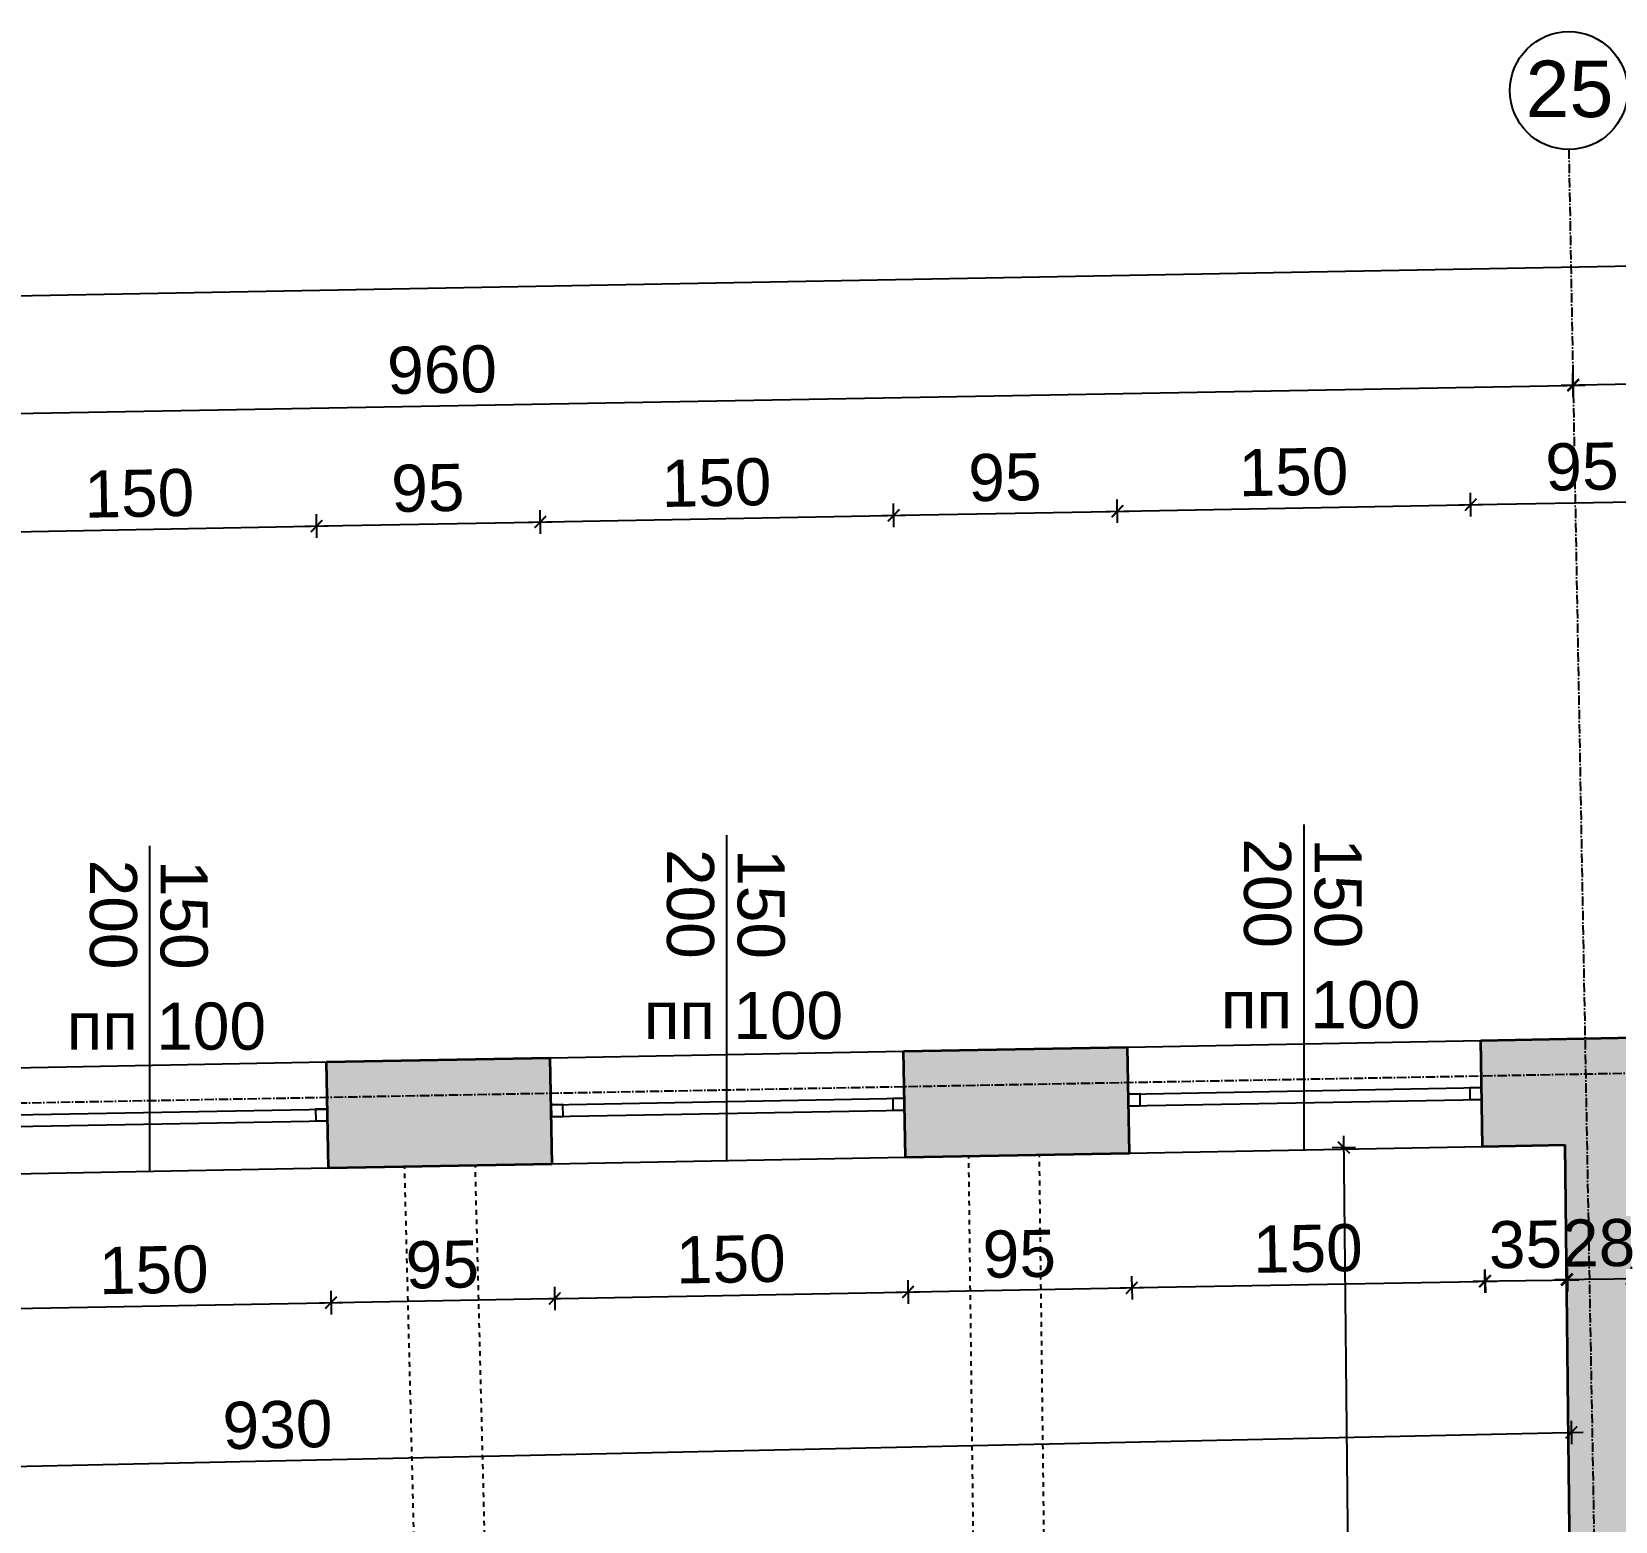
# Model space of a CAD drawing. Header units: inches. Extents: x -72385 to 39588, y -6525 to 66685.
# Drawn here: x -39406 to -38734, y 13682 to 14314 of the extents above; entities that cross this region are included whole.
import ezdxf

# ---------------------------------------------------------------- set-up
doc = ezdxf.new("R2010")
doc.units = ezdxf.units.IN
doc.header["$MEASUREMENT"] = 0
doc.linetypes.add('DashDot', pattern=[0.6, 0.4, -0.1, 0, -0.1])
doc.linetypes.add('Hidden', pattern=[0.4, 0.2, -0.2])
for name, color, linetype, lineweight in [('Изгледни линии', 253, 'Continuous', 25), ('Надписи коти външни', 252, 'Continuous', 25), ('Надписи коти вътрешни', 252, 'Continuous', 25), ('Надписи Оси', 252, 'Continuous', 25), ('Надписи прозорци', 252, 'Continuous', 25), ('Оси', 252, 'DashDot', 25), ('Прозорци', 251, 'Continuous', 25), ('Пунктир', 253, 'Hidden', 25), ('Разрезни линии', 7, 'Continuous', 35), ('Щрих стени', 254, 'Continuous', 25)]:
    doc.layers.add(name, color=color, linetype=linetype, lineweight=lineweight)
doc.styles.add('Arial Regular', font='arial.ttf')
doc.styles.get("Standard").update_dxf_attribs({"font": 'arial.ttf'})
doc.dimstyles.new('Annotative', dxfattribs={"dimscale": 0, "dimtxt": 20, "dimasz": 5, "dimexe": 5, "dimexo": 5, "dimgap": 5, "dimtad": 1, "dimdec": 0, "dimzin": 0, "dimdsep": 46, "dimtxsty": 'Standard', "dimblk": 'ARCHTICK', "dimcen": 5, "dimdle": 5, "dimadec": 0, "dimazin": 0, "dimtfac": 1, "dimtdec": 0, "dimtofl": 0, "dimtmove": 0, "dimatfit": 3, "dimldrblk": 'ARCHTICK', "dimfxl": 5, "dimfxlon": 1, "dimtolj": 1, "dimtzin": 0, "dimarcsym": 1})

# ---------------------------------------------------------------- blocks, each defined once
blk = doc.blocks.new('_ArchTick')
at = {"color": 0, "linetype": 'ByBlock', "const_width": 0.15}
blk.add_lwpolyline([(-0.5, -0.5), (0.5, 0.5)], dxfattribs=at)
blk = doc.blocks.new('*D3408')
at = {"layer": 'Defpoints', "color": 0, "ltscale": 50, "transparency": 16777216}
for p in [(-39430.05, 13844.25), (-39280.07, 13847.03), (-39278.73, 13774.84)]:
    blk.add_point(p, dxfattribs=at)
at = {"layer": 'Надписи коти вътрешни', "color": 0, "lineweight": -2, "ltscale": 50, "transparency": 16777216}
for p, q in [((-39433.71, 13771.97), (-39273.73, 13774.93)), ((-39428.8, 13777.06), (-39428.61, 13767.06)), ((-39278.83, 13779.84), (-39278.64, 13769.84))]:
    blk.add_line(p, q, dxfattribs=at)
at = {"layer": 'Надписи коти вътрешни', "color": 0, "lineweight": -2, "ltscale": 50, "transparency": 16777216, "xscale": 5, "yscale": 5, "zscale": 5}
for p, rotation in [((-39428.71, 13772.06), 181.0623153618549), ((-39278.73, 13774.84), 1.062315361854929)]:
    blk.add_blockref('_ArchTick', p, dxfattribs=dict(at, rotation=rotation))
at = {"layer": 'Надписи коти вътрешни', "color": 0, "ltscale": 50, "transparency": 16777216, "insert": (-39354, 13788.66), "char_height": 20, "attachment_point": 5, "rotation": 1.06232}
blk.add_mtext('\\A1;150', dxfattribs=at)
blk = doc.blocks.new('*D3409')
at = {"layer": 'Defpoints', "color": 0, "ltscale": 50, "transparency": 16777216}
for p in [(-39185.09, 13848.79), (-39035.11, 13851.57), (-39033.78, 13779.38)]:
    blk.add_point(p, dxfattribs=at)
at = {"layer": 'Надписи коти вътрешни', "color": 0, "lineweight": -2, "ltscale": 50, "transparency": 16777216}
for p, q in [((-39183.84, 13781.6), (-39183.66, 13771.6)), ((-39033.87, 13784.38), (-39033.68, 13774.38)), ((-39188.75, 13776.51), (-39028.78, 13779.48))]:
    blk.add_line(p, q, dxfattribs=at)
at = {"layer": 'Надписи коти вътрешни', "color": 0, "lineweight": -2, "ltscale": 50, "transparency": 16777216, "xscale": 5, "yscale": 5, "zscale": 5}
for p, rotation in [((-39033.78, 13779.38), 1.062315361854929), ((-39183.75, 13776.6), 181.0623153618549)]:
    blk.add_blockref('_ArchTick', p, dxfattribs=dict(at, rotation=rotation))
at = {"layer": 'Надписи коти вътрешни', "color": 0, "ltscale": 50, "transparency": 16777216, "insert": (-39109.04, 13793.2), "char_height": 20, "attachment_point": 5, "rotation": 1.06232}
blk.add_mtext('\\A1;150', dxfattribs=at)
blk = doc.blocks.new('*D3410')
at = {"layer": 'Defpoints', "color": 0, "ltscale": 50, "transparency": 16777216}
for p in [(-39035.11, 13851.57), (-38940.13, 13853.33), (-38938.79, 13781.15)]:
    blk.add_point(p, dxfattribs=at)
at = {"layer": 'Надписи коти вътрешни', "color": 0, "lineweight": -2, "ltscale": 50, "transparency": 16777216}
for p, q in [((-39038.77, 13779.29), (-38933.79, 13781.24)), ((-39033.87, 13784.38), (-39033.68, 13774.38)), ((-38938.88, 13786.14), (-38938.7, 13776.15))]:
    blk.add_line(p, q, dxfattribs=at)
at = {"layer": 'Надписи коти вътрешни', "color": 0, "lineweight": -2, "ltscale": 50, "transparency": 16777216, "xscale": 5, "yscale": 5, "zscale": 5}
for p, rotation in [((-39033.78, 13779.38), 181.0623153618616), ((-38938.79, 13781.15), 1.062315361861633)]:
    blk.add_blockref('_ArchTick', p, dxfattribs=dict(at, rotation=rotation))
at = {"layer": 'Надписи коти вътрешни', "color": 0, "ltscale": 50, "transparency": 16777216, "insert": (-38986.57, 13795.47), "char_height": 20, "attachment_point": 5, "rotation": 1.06232}
blk.add_mtext('\\A1;95', dxfattribs=at)
blk = doc.blocks.new('*D3411')
at = {"layer": 'Defpoints', "color": 0, "ltscale": 50, "transparency": 16777216}
for p in [(-38790.16, 13856.11), (-38940.13, 13853.33), (-38788.82, 13783.93)]:
    blk.add_point(p, dxfattribs=at)
at = {"layer": 'Надписи коти вътрешни', "color": 0, "lineweight": -2, "ltscale": 50, "transparency": 16777216}
for p, q in [((-38788.91, 13788.93), (-38788.72, 13778.93)), ((-38943.79, 13781.05), (-38783.82, 13784.02)), ((-38938.88, 13786.14), (-38938.7, 13776.15))]:
    blk.add_line(p, q, dxfattribs=at)
at = {"layer": 'Надписи коти вътрешни', "color": 0, "lineweight": -2, "ltscale": 50, "transparency": 16777216, "xscale": 5, "yscale": 5, "zscale": 5}
for p, rotation in [((-38938.79, 13781.15), 181.0623153618549), ((-38788.82, 13783.93), 1.062315361854929)]:
    blk.add_blockref('_ArchTick', p, dxfattribs=dict(at, rotation=rotation))
at = {"layer": 'Надписи коти вътрешни', "color": 0, "ltscale": 50, "transparency": 16777216, "insert": (-38864.09, 13797.74), "char_height": 20, "attachment_point": 5, "rotation": 1.06232}
blk.add_mtext('\\A1;150', dxfattribs=at)
blk = doc.blocks.new('*D3412')
at = {"layer": 'Defpoints', "color": 0, "ltscale": 50, "transparency": 16777216}
for p in [(-38754.88, 13841.66), (-38789.88, 13841.12), (-38753.99, 13784.5)]:
    blk.add_point(p, dxfattribs=at)
at = {"layer": 'Надписи коти вътрешни', "color": 0, "lineweight": -2, "ltscale": 50, "transparency": 16777216}
for p, q in [((-38789.07, 13788.95), (-38788.91, 13778.95)), ((-38754.07, 13789.5), (-38753.92, 13779.5)), ((-38793.99, 13783.88), (-38748.99, 13784.58))]:
    blk.add_line(p, q, dxfattribs=at)
at = {"layer": 'Надписи коти вътрешни', "color": 0, "lineweight": -2, "ltscale": 50, "transparency": 16777216, "xscale": 5, "yscale": 5, "zscale": 5}
for p, rotation in [((-38788.99, 13783.95), 180.8905701782784), ((-38753.99, 13784.5), 0.8905701782784459)]:
    blk.add_blockref('_ArchTick', p, dxfattribs=dict(at, rotation=rotation))
at = {"layer": 'Надписи коти вътрешни', "color": 0, "ltscale": 50, "transparency": 16777216, "insert": (-38771.73, 13799.44), "char_height": 20, "attachment_point": 5, "rotation": 0.89057}
blk.add_mtext('\\A1;35', dxfattribs=at)
blk = doc.blocks.new('*D8252')
at = {"layer": 'Defpoints', "color": 0, "ltscale": 50, "transparency": 16777216}
for p in [(-38754.88, 13841.66), (-39684.28, 13821.34), (-38752.22, 13719.73)]:
    blk.add_point(p, dxfattribs=at)
at = {"layer": 'Надписи коти вътрешни', "color": 0, "lineweight": -2, "ltscale": 50, "transparency": 16777216}
for p, q in [((-38752.33, 13724.73), (-38752.11, 13714.73)), ((-39686.62, 13699.3), (-38747.22, 13719.84)), ((-39681.73, 13704.41), (-39681.51, 13694.41))]:
    blk.add_line(p, q, dxfattribs=at)
at = {"layer": 'Надписи коти вътрешни', "color": 0, "lineweight": -2, "ltscale": 50, "transparency": 16777216, "xscale": 5, "yscale": 5, "zscale": 5}
for p, rotation in [((-38752.22, 13719.73), 1.252274034945551), ((-39681.62, 13699.41), 181.2522740349455)]:
    blk.add_blockref('_ArchTick', p, dxfattribs=dict(at, rotation=rotation))
at = {"layer": 'Надписи коти вътрешни', "color": 0, "ltscale": 50, "transparency": 16777216, "insert": (-39301.46, 13722.95), "char_height": 20, "attachment_point": 5, "rotation": 1.25227}
blk.add_mtext('\\A1;930', dxfattribs=at)
blk = doc.blocks.new('*D3487')
at = {"layer": 'Defpoints', "color": 0, "ltscale": 50, "transparency": 16777216}
for p in [(-39279.79, 13832.03), (-39184.81, 13833.79), (-39183.75, 13776.6)]:
    blk.add_point(p, dxfattribs=at)
at = {"layer": 'Надписи коти вътрешни', "color": 0, "lineweight": -2, "ltscale": 50, "transparency": 16777216}
for p, q in [((-39183.84, 13781.6), (-39183.66, 13771.6)), ((-39283.73, 13774.75), (-39178.75, 13776.7)), ((-39278.83, 13779.84), (-39278.64, 13769.84))]:
    blk.add_line(p, q, dxfattribs=at)
at = {"layer": 'Надписи коти вътрешни', "color": 0, "lineweight": -2, "ltscale": 50, "transparency": 16777216, "xscale": 5, "yscale": 5, "zscale": 5}
for p, rotation in [((-39278.73, 13774.84), 181.0623153618486), ((-39183.75, 13776.6), 1.062315361848555)]:
    blk.add_blockref('_ArchTick', p, dxfattribs=dict(at, rotation=rotation))
at = {"layer": 'Надписи коти вътрешни', "color": 0, "ltscale": 50, "transparency": 16777216, "insert": (-39231.52, 13790.93), "char_height": 20, "attachment_point": 5, "rotation": 1.06232}
blk.add_mtext('\\A1;95', dxfattribs=at)
blk = doc.blocks.new('*D3505')
at = {"layer": 'Defpoints', "color": 0, "ltscale": 50, "transparency": 16777216}
for p in [(-38769.88, 13841.49), (-38848.82, 13840.67), (-38765.61, 13426.5)]:
    blk.add_point(p, dxfattribs=at)
at = {"layer": 'Надписи коти вътрешни', "color": 0, "lineweight": -2, "ltscale": 50, "transparency": 16777216}
for p, q in [((-38844.49, 13420.68), (-38848.87, 13845.67)), ((-38843.82, 13840.73), (-38853.81, 13840.62)), ((-38839.54, 13425.73), (-38849.54, 13425.63))]:
    blk.add_line(p, q, dxfattribs=at)
at = {"layer": 'Надписи коти вътрешни', "color": 0, "lineweight": -2, "ltscale": 50, "transparency": 16777216, "xscale": 5, "yscale": 5, "zscale": 5}
for p, rotation in [((-38848.82, 13840.67), 90.58984019734002), ((-38844.54, 13425.68), 270.58984019734)]:
    blk.add_blockref('_ArchTick', p, dxfattribs=dict(at, rotation=rotation))
at = {"layer": 'Надписи коти вътрешни', "color": 0, "ltscale": 50, "transparency": 16777216, "insert": (-38831.47, 13633.34), "char_height": 20, "attachment_point": 5, "rotation": 270.58984}
blk.add_mtext('\\A1;415', dxfattribs=at)
blk = doc.blocks.new('*D6616')
at = {"layer": 'Defpoints', "color": 0, "ltscale": 10, "transparency": 16777216}
for p in [(-39284.85, 14104.49), (-39280.63, 13877.02), (-39430.6, 13874.24)]:
    blk.add_point(p, dxfattribs=at)
at = {"layer": 'Надписи коти външни', "color": 0, "lineweight": -2, "ltscale": 10, "transparency": 16777216}
for p, q in [((-39439.82, 14101.61), (-39279.85, 14104.58)), ((-39434.73, 14096.71), (-39434.91, 14106.7)), ((-39284.75, 14099.49), (-39284.94, 14109.48))]:
    blk.add_line(p, q, dxfattribs=at)
at = {"layer": 'Надписи коти външни', "color": 0, "lineweight": -2, "ltscale": 10, "transparency": 16777216, "xscale": 5, "yscale": 5, "zscale": 5}
for p, rotation in [((-39434.82, 14101.7), 181.0623153618577), ((-39284.85, 14104.49), 1.062315361857766)]:
    blk.add_blockref('_ArchTick', p, dxfattribs=dict(at, rotation=rotation))
at = {"layer": 'Надписи коти външни', "color": 0, "ltscale": 10, "transparency": 16777216, "insert": (-39360.12, 14118.3), "char_height": 20, "attachment_point": 5, "rotation": 1.06232}
blk.add_mtext('\\A1;150', dxfattribs=at)
blk = doc.blocks.new('*D6617')
at = {"layer": 'Defpoints', "color": 0, "ltscale": 10, "transparency": 16777216}
for p in [(-39189.86, 14106.25), (-39280.63, 13877.02), (-39185.64, 13878.79)]:
    blk.add_point(p, dxfattribs=at)
at = {"layer": 'Надписи коти външни', "color": 0, "lineweight": -2, "ltscale": 10, "transparency": 16777216}
for p, q in [((-39189.77, 14101.25), (-39189.95, 14111.25)), ((-39289.85, 14104.39), (-39184.86, 14106.34)), ((-39284.75, 14099.49), (-39284.94, 14109.48))]:
    blk.add_line(p, q, dxfattribs=at)
at = {"layer": 'Надписи коти външни', "color": 0, "lineweight": -2, "ltscale": 10, "transparency": 16777216, "xscale": 5, "yscale": 5, "zscale": 5}
for p, rotation in [((-39284.85, 14104.49), 181.0623153618681), ((-39189.86, 14106.25), 1.062315361868134)]:
    blk.add_blockref('_ArchTick', p, dxfattribs=dict(at, rotation=rotation))
at = {"layer": 'Надписи коти външни', "color": 0, "ltscale": 10, "transparency": 16777216, "insert": (-39237.64, 14120.57), "char_height": 20, "attachment_point": 5, "rotation": 1.06232}
blk.add_mtext('\\A1;95', dxfattribs=at)
blk = doc.blocks.new('*D6618')
at = {"layer": 'Defpoints', "color": 0, "ltscale": 10, "transparency": 16777216}
for p in [(-39039.89, 14109.03), (-39185.64, 13878.79), (-39035.67, 13881.57)]:
    blk.add_point(p, dxfattribs=at)
at = {"layer": 'Надписи коти външни', "color": 0, "lineweight": -2, "ltscale": 10, "transparency": 16777216}
for p, q in [((-39189.77, 14101.25), (-39189.95, 14111.25)), ((-39039.8, 14104.03), (-39039.98, 14114.03)), ((-39194.86, 14106.15), (-39034.89, 14109.12))]:
    blk.add_line(p, q, dxfattribs=at)
at = {"layer": 'Надписи коти външни', "color": 0, "lineweight": -2, "ltscale": 10, "transparency": 16777216, "xscale": 5, "yscale": 5, "zscale": 5}
for p, rotation in [((-39039.89, 14109.03), 1.062315361857766), ((-39189.86, 14106.25), 181.0623153618577)]:
    blk.add_blockref('_ArchTick', p, dxfattribs=dict(at, rotation=rotation))
at = {"layer": 'Надписи коти външни', "color": 0, "ltscale": 10, "transparency": 16777216, "insert": (-39115.16, 14122.85), "char_height": 20, "attachment_point": 5, "rotation": 1.06232}
blk.add_mtext('\\A1;150', dxfattribs=at)
blk = doc.blocks.new('*D6619')
at = {"layer": 'Defpoints', "color": 0, "ltscale": 10, "transparency": 16777216}
for p in [(-38944.9, 14110.79), (-38940.69, 13883.33), (-39035.67, 13881.57)]:
    blk.add_point(p, dxfattribs=at)
at = {"layer": 'Надписи коти външни', "color": 0, "lineweight": -2, "ltscale": 10, "transparency": 16777216}
for p, q in [((-39044.89, 14108.93), (-38939.91, 14110.88)), ((-39039.8, 14104.03), (-39039.98, 14114.03)), ((-38944.81, 14105.79), (-38945, 14115.79))]:
    blk.add_line(p, q, dxfattribs=at)
at = {"layer": 'Надписи коти външни', "color": 0, "lineweight": -2, "ltscale": 10, "transparency": 16777216, "xscale": 5, "yscale": 5, "zscale": 5}
for p, rotation in [((-39039.89, 14109.03), 181.0623153618681), ((-38944.9, 14110.79), 1.062315361868134)]:
    blk.add_blockref('_ArchTick', p, dxfattribs=dict(at, rotation=rotation))
at = {"layer": 'Надписи коти външни', "color": 0, "ltscale": 10, "transparency": 16777216, "insert": (-38992.68, 14125.12), "char_height": 20, "attachment_point": 5, "rotation": 1.06232}
blk.add_mtext('\\A1;95', dxfattribs=at)
blk = doc.blocks.new('*D6620')
at = {"layer": 'Defpoints', "color": 0, "ltscale": 10, "transparency": 16777216}
for p in [(-38794.93, 14113.57), (-38940.69, 13883.33), (-38790.71, 13886.11)]:
    blk.add_point(p, dxfattribs=at)
at = {"layer": 'Надписи коти външни', "color": 0, "lineweight": -2, "ltscale": 10, "transparency": 16777216}
for p, q in [((-38794.84, 14108.57), (-38795.02, 14118.57)), ((-38949.9, 14110.7), (-38789.93, 14113.66)), ((-38944.81, 14105.79), (-38945, 14115.79))]:
    blk.add_line(p, q, dxfattribs=at)
at = {"layer": 'Надписи коти външни', "color": 0, "lineweight": -2, "ltscale": 10, "transparency": 16777216, "xscale": 5, "yscale": 5, "zscale": 5}
for p, rotation in [((-38944.9, 14110.79), 181.062315361859), ((-38794.93, 14113.57), 1.062315361859102)]:
    blk.add_blockref('_ArchTick', p, dxfattribs=dict(at, rotation=rotation))
at = {"layer": 'Надписи коти външни', "color": 0, "ltscale": 10, "transparency": 16777216, "insert": (-38870.2, 14127.39), "char_height": 20, "attachment_point": 5, "rotation": 1.06232}
blk.add_mtext('\\A1;150', dxfattribs=at)
blk = doc.blocks.new('*D6621')
at = {"layer": 'Defpoints', "color": 0, "ltscale": 10, "transparency": 16777216}
for p in [(-38699.95, 14115.33), (-38790.71, 13886.11), (-38695.73, 13887.87)]:
    blk.add_point(p, dxfattribs=at)
at = {"layer": 'Надписи коти външни', "color": 0, "lineweight": -2, "ltscale": 10, "transparency": 16777216}
for p, q in [((-38794.84, 14108.57), (-38795.02, 14118.56)), ((-38699.85, 14110.33), (-38700.04, 14120.33)), ((-38799.93, 14113.47), (-38694.95, 14115.42))]:
    blk.add_line(p, q, dxfattribs=at)
at = {"layer": 'Надписи коти външни', "color": 0, "lineweight": -2, "ltscale": 10, "transparency": 16777216, "xscale": 5, "yscale": 5, "zscale": 5}
for p, rotation in [((-38699.95, 14115.33), 1.062315361863822), ((-38794.93, 14113.57), 181.0623153618638)]:
    blk.add_blockref('_ArchTick', p, dxfattribs=dict(at, rotation=rotation))
at = {"layer": 'Надписи коти външни', "color": 0, "ltscale": 10, "transparency": 16777216, "insert": (-38747.72, 14129.65), "char_height": 20, "attachment_point": 5, "rotation": 1.06232}
blk.add_mtext('\\A1;95', dxfattribs=at)
blk = doc.blocks.new('*D6642')
at = {"layer": 'Defpoints', "color": 0, "ltscale": 10, "transparency": 16777216}
for p in [(-37724.11, 14233.44), (-37718.06, 13906), (-41700.93, 13832.45)]:
    blk.add_point(p, dxfattribs=at)
at = {"layer": 'Надписи коти външни', "color": 0, "lineweight": -2, "ltscale": 10, "transparency": 16777216}
for p, q in [((-37724.02, 14228.44), (-37724.2, 14238.44)), ((-41711.98, 14159.8), (-37719.11, 14233.54)), ((-41706.89, 14154.89), (-41707.07, 14164.89))]:
    blk.add_line(p, q, dxfattribs=at)
at = {"layer": 'Надписи коти външни', "color": 0, "lineweight": -2, "ltscale": 10, "transparency": 16777216, "xscale": 5, "yscale": 5, "zscale": 5}
for p, rotation in [((-37724.11, 14233.44), 1.057992998769279), ((-41706.98, 14159.89), 181.0579929987693)]:
    blk.add_blockref('_ArchTick', p, dxfattribs=dict(at, rotation=rotation))
at = {"layer": 'Надписи коти външни', "color": 0, "ltscale": 10, "transparency": 16777216, "insert": (-39715.83, 14211.88), "char_height": 20, "attachment_point": 5, "rotation": 1.05799}
blk.add_mtext('\\A1;3980', dxfattribs=at)
blk = doc.blocks.new('*D6653')
at = {"layer": 'Defpoints', "color": 0, "ltscale": 10, "transparency": 16777216}
for p in [(-38751.41, 14164.2), (-38746.15, 13871.38), (-39706, 13854.13)]:
    blk.add_point(p, dxfattribs=at)
at = {"layer": 'Надписи коти външни', "color": 0, "lineweight": -2, "ltscale": 10, "transparency": 16777216}
for p, q in [((-39716.26, 14146.87), (-38746.41, 14164.29)), ((-38751.32, 14159.2), (-38751.5, 14169.2)), ((-39711.17, 14141.96), (-39711.35, 14151.95))]:
    blk.add_line(p, q, dxfattribs=at)
at = {"layer": 'Надписи коти външни', "color": 0, "lineweight": -2, "ltscale": 10, "transparency": 16777216, "xscale": 5, "yscale": 5, "zscale": 5}
for p, rotation in [((-38751.41, 14164.2), 1.029295597496749), ((-39711.26, 14146.96), 181.0292955974967)]:
    blk.add_blockref('_ArchTick', p, dxfattribs=dict(at, rotation=rotation))
at = {"layer": 'Надписи коти външни', "color": 0, "ltscale": 10, "transparency": 16777216, "insert": (-39231.61, 14170.79), "char_height": 20, "attachment_point": 5, "rotation": 1.0293}
blk.add_mtext('\\A1;960', dxfattribs=at)
blk = doc.blocks.new('*D6654')
at = {"layer": 'Defpoints', "color": 0, "ltscale": 10, "transparency": 16777216}
for p in [(-38181.59, 14174.84), (-38176.26, 13882.32), (-38746.16, 13871.93)]:
    blk.add_point(p, dxfattribs=at)
at = {"layer": 'Надписи коти външни', "color": 0, "lineweight": -2, "ltscale": 10, "transparency": 16777216}
for p, q in [((-38181.5, 14169.84), (-38181.68, 14179.84)), ((-38756.49, 14164.36), (-38176.59, 14174.93)), ((-38751.4, 14159.46), (-38751.58, 14169.45))]:
    blk.add_line(p, q, dxfattribs=at)
at = {"layer": 'Надписи коти външни', "color": 0, "lineweight": -2, "ltscale": 10, "transparency": 16777216, "xscale": 5, "yscale": 5, "zscale": 5}
for p, rotation in [((-38181.59, 14174.84), 1.043831995326631), ((-38751.49, 14164.45), 181.0438319953267)]:
    blk.add_blockref('_ArchTick', p, dxfattribs=dict(at, rotation=rotation))
at = {"layer": 'Надписи коти външни', "color": 0, "ltscale": 10, "transparency": 16777216, "insert": (-38466.82, 14184.86), "char_height": 20, "attachment_point": 5, "rotation": 1.04383}
blk.add_mtext('\\A1;570', dxfattribs=at)
blk = doc.blocks.new('*D7561')
at = {"layer": 'Defpoints', "color": 0, "ltscale": 10, "transparency": 16777216}
for p in [(-38754.62, 13819.34), (-38727.13, 13819.66), (-38726.73, 13785.05)]:
    blk.add_point(p, dxfattribs=at)
at = {"layer": 'Надписи коти вътрешни', "color": 0, "lineweight": -2, "ltscale": 10, "transparency": 16777216}
for p, q in [((-38754.28, 13789.73), (-38754.17, 13779.73)), ((-38726.78, 13790.04), (-38726.67, 13780.05)), ((-38759.22, 13784.67), (-38721.73, 13785.1))]:
    blk.add_line(p, q, dxfattribs=at)
at = {"layer": 'Надписи коти вътрешни', "color": 0, "lineweight": -2, "ltscale": 10, "transparency": 16777216, "xscale": 5, "yscale": 5, "zscale": 5}
for p, rotation in [((-38754.23, 13784.73), 180.6615763334485), ((-38726.73, 13785.05), 0.6615763334484824)]:
    blk.add_blockref('_ArchTick', p, dxfattribs=dict(at, rotation=rotation))
at = {"layer": 'Надписи коти вътрешни', "color": 0, "ltscale": 10, "transparency": 16777216, "insert": (-38740.65, 13800.1), "char_height": 20, "attachment_point": 5, "rotation": 0.66158}
blk.add_mtext('\\A1;28', dxfattribs=at)

msp = doc.modelspace()

# ---------------------------------------------------------------- hatches: boundary and pattern name
at = {"layer": 'Щрих стени', "ltscale": 10}
h = msp.add_hatch(color=256, dxfattribs=at)
h.dxf.hatch_style = 1
h.paths.add_polyline_path([(-40165.48, 13860.62), (-40260.46, 13858.86), (-40259.9, 13828.86), (-40164.92, 13830.62)])
h.paths.add_polyline_path([(-39920.52, 13865.16), (-40015.5, 13863.4), (-40014.95, 13833.4), (-39919.96, 13835.16)])
h.paths.add_polyline_path([(-39675.56, 13869.7), (-39770.54, 13867.94), (-39769.99, 13837.94), (-39726.95, 13838.74), (-39724.85, 13613.75), (-39682.35, 13614.15), (-39684.31, 13824.53), (-39674.73, 13824.71)])
h.paths.add_polyline_path([(-39430.6, 13874.24), (-39525.59, 13872.48), (-39524.75, 13827.49), (-39429.77, 13829.25)])
h.paths.add_polyline_path([(-39185.64, 13878.79), (-39280.63, 13877.02), (-39279.79, 13832.03), (-39184.81, 13833.79)])
h.paths.add_polyline_path([(-38940.69, 13883.33), (-39035.67, 13881.57), (-39034.84, 13836.57), (-38939.85, 13838.34)])
h.paths.add_polyline_path([(-38695.73, 13887.87), (-38790.71, 13886.11), (-38789.88, 13841.12), (-38754.88, 13841.77), (-38750.09, 13426.78), (-38765.09, 13426.5), (-38762.9, 13236.51), (-38802.89, 13235.77), (-38802.66, 13215.77), (-38860.46, 13214.7), (-38859.63, 13169.71), (-38749.65, 13171.75), (-38749.25, 13137.69), (-38719.26, 13138.04), (-38722.25, 13397.7), (-38627, 13399.68), (-38627.62, 13429.67), (-38722.6, 13427.7), (-38727.39, 13842.28), (-38694.89, 13842.88)])
h.paths.add_polyline_path([(-38450.77, 13892.41), (-38545.75, 13890.65), (-38544.92, 13845.66), (-38449.94, 13847.42)])
h.paths.add_polyline_path([(-37718.06, 13906), (-38300.8, 13895.19), (-38299.96, 13850.2), (-38192.29, 13852.2), (-38186.83, 13498.81), (-38216.82, 13498.19), (-38215.89, 13438.19), (-38527.64, 13431.74), (-38527.02, 13401.75), (-38185.44, 13408.82), (-38184.43, 13343.82), (-38154.44, 13344.44), (-38162.29, 13852.75), (-37762.36, 13860.17), (-37758.65, 13620.2), (-37713.66, 13620.89)])
h.paths.add_polyline_path([(-39665.53, 13419.81), (-39680.53, 13419.53), (-39681.51, 13524.15), (-39724, 13523.76), (-39721.04, 13206.13), (-39741.03, 13205.79), (-39740.85, 13185.79), (-39810.84, 13184.62), (-39810.35, 13152.53), (-39675.38, 13154.59), (-38959.61, 13167.86), (-38960.44, 13212.85), (-39663.47, 13199.81)])
h.paths.add_polyline_path([(-39858.95, 12908.04), (-39983.92, 12905.3), (-39982.92, 12862.17), (-39857.95, 12865.08)])
h.paths.add_polyline_path([(-39584.02, 12914.06), (-39708.99, 12911.32), (-39707.99, 12868.57), (-39583.03, 12871.48)])
h.paths.add_polyline_path([(-39309.09, 12920.08), (-39434.06, 12917.34), (-39433.07, 12874.97), (-39308.1, 12877.88)])
h.paths.add_polyline_path([(-39034.15, 12926.1), (-39159.12, 12923.37), (-39158.14, 12881.37), (-39033.18, 12884.28)])
h.paths.add_polyline_path([(-38376.97, 12940.5), (-38716.89, 12933.05), (-38717.41, 12978.05), (-38747.41, 12977.7), (-38746.88, 12932.4), (-38884.19, 12929.39), (-38883.22, 12887.77), (-38376.02, 12899.58)])
h.paths.add_polyline_path([(-37710.26, 13400.92), (-37755.25, 13400.22), (-37748.36, 12954.27), (-38286.99, 12942.47), (-38286.04, 12901.68), (-37702.75, 12915.26)])

# ---------------------------------------------------------------- linework, layer by layer
at = {"layer": 'Изгледни линии', "ltscale": 50}
for p, q in [((-38940.69, 13883.33), (-38790.71, 13886.11)), ((-39430.6, 13874.24), (-39280.63, 13877.02)), ((-39185.64, 13878.79), (-39035.67, 13881.57)), ((-39184.81, 13833.79), (-39034.84, 13836.57)), ((-38939.85, 13838.34), (-38789.88, 13841.12)), ((-39429.77, 13829.25), (-39279.79, 13832.03))]:
    msp.add_line(p, q, dxfattribs=at)
at = {"layer": 'Надписи Оси', "ltscale": 50}
msp.add_circle((-38753.31, 14289.36), 25, dxfattribs=at)
at = {"layer": 'Надписи прозорци', "ltscale": 50}
for p, q in [((-38865.7, 13839.71), (-38865.7, 13977.86)), ((-39110.66, 13835.17), (-39110.66, 13973.32)), ((-39355.62, 13830.63), (-39355.62, 13968.78))]:
    msp.add_line(p, q, dxfattribs=at)
at = {"layer": 'Оси', "ltscale": 10}
for p, q in [((-38753.31, 14264.37), (-38721.28, 12506.44)), ((-42083.09, 13810.06), (-37346.4, 13897.89))]:
    msp.add_line(p, q, dxfattribs=at)
at = {"layer": 'Прозорци', "ltscale": 50}
for p, q in [((-38940.32, 13863.33), (-38790.34, 13866.11)), ((-39430.23, 13854.25), (-39280.26, 13857.03)), ((-39185.27, 13858.79), (-39035.3, 13861.57)), ((-39185.18, 13853.79), (-39035.21, 13856.57)), ((-38940.22, 13858.33), (-38790.25, 13861.11)), ((-39430.14, 13849.25), (-39280.16, 13852.03))]:
    msp.add_line(p, q, dxfattribs=at)
for points in [[(-38940.22, 13858.33), (-38935.22, 13858.42), (-38935.32, 13863.42), (-38940.32, 13863.33), (-38940.22, 13858.33)], [(-38795.25, 13861.02), (-38790.25, 13861.11), (-38790.34, 13866.11), (-38795.34, 13866.02), (-38795.25, 13861.02)], [(-39285.16, 13851.94), (-39280.16, 13852.03), (-39280.26, 13857.03), (-39285.26, 13856.93), (-39285.16, 13851.94)], [(-39185.18, 13853.79), (-39180.18, 13853.88), (-39180.27, 13858.88), (-39185.27, 13858.79), (-39185.18, 13853.79)], [(-39040.21, 13856.48), (-39035.21, 13856.57), (-39035.3, 13861.57), (-39040.3, 13861.48), (-39040.21, 13856.48)]]:
    msp.add_lwpolyline(points, dxfattribs=at)
at = {"layer": 'Пунктир', "ltscale": 10}
for p, q in [((-39000.42, 13212.1), (-39008.02, 13837.07)), ((-38970.43, 13212.66), (-38978.02, 13837.63)), ((-39231.62, 13207.82), (-39247.48, 13832.63)), ((-39201.63, 13208.37), (-39217.48, 13833.19))]:
    msp.add_line(p, q, dxfattribs=at)
at = {"layer": 'Разрезни линии', "ltscale": 50}
for p, q in [((-39035.67, 13881.57), (-38940.69, 13883.33)), ((-38939.85, 13838.34), (-38940.69, 13883.33)), ((-38790.71, 13886.11), (-38695.73, 13887.87)), ((-38789.88, 13841.12), (-38790.71, 13886.11)), ((-39280.63, 13877.02), (-39185.64, 13878.79)), ((-39279.79, 13832.03), (-39280.63, 13877.02)), ((-39184.81, 13833.79), (-39185.64, 13878.79)), ((-39034.84, 13836.57), (-39035.67, 13881.57)), ((-38789.88, 13841.12), (-38754.88, 13841.77)), ((-38750.09, 13426.78), (-38754.88, 13841.77)), ((-39034.84, 13836.57), (-38939.85, 13838.34)), ((-39279.79, 13832.03), (-39184.81, 13833.79))]:
    msp.add_line(p, q, dxfattribs=at)

# ---------------------------------------------------------------- texts
at = {"layer": 'Надписи Оси', "ltscale": 100, "insert": (-38766.63, 14302.08), "char_height": 24, "width": 27.2128, "attachment_point": 1, "style": 'Arial Regular'}
msp.add_mtext('\\pxqc;25', dxfattribs=at)
at = {"layer": 'Надписи прозорци', "ltscale": 100, "char_height": 20, "width": 180.4891, "attachment_point": 1, "rotation": 270, "style": 'Arial Regular'}
for s, insert in [('200', (-38871.18, 13971.96)), ('150', (-38841.18, 13971.88)), ('200', (-39116.14, 13967.42)), ('150', (-39086.14, 13967.34)), ('200', (-39361.1, 13962.88)), ('150', (-39331.1, 13962.79))]:
    msp.add_mtext(s, dxfattribs=dict(at, insert=insert))
at = {"layer": 'Надписи прозорци', "ltscale": 100, "char_height": 20, "width": 180.4891, "attachment_point": 1, "style": 'Arial Regular'}
for insert in [(-38901.01, 13911.32), (-39390.93, 13902.23), (-39145.97, 13906.77)]:
    msp.add_mtext('пп 100', dxfattribs=dict(at, insert=insert))

# ---------------------------------------------------------------- dimensions: what is measured, and where the dimension line sits
at = {"layer": 'Надписи коти външни', "ltscale": 10}
dim = msp.add_aligned_dim(p1=(-41700.93, 13832.45), p2=(-37718.06, 13906), distance=327.5, text='3980', dimstyle='Annotative', override={"dimscale": 0, "dimtix": 0, "dimtofl": 0, "dimtmove": 0, "dimatfit": 3}, dxfattribs=at)
dim.commit()
dim.dimension.update_dxf_attribs({"geometry": '*D6642', "text_midpoint": (-39715.83, 14211.88)})
for p1, p2, distance, picture, middle in [((-38746.16, 13871.93), (-38176.26, 13882.32), 292.57, '*D6654', (-38466.82, 14184.86)), ((-39706, 13854.13), (-38746.15, 13871.38), 292.87, '*D6653', (-39231.61, 14170.79)), ((-39035.67, 13881.57), (-38940.69, 13883.33), 227.5, '*D6619', (-38992.68, 14125.12)), ((-38940.69, 13883.33), (-38790.71, 13886.11), 227.5, '*D6620', (-38870.2, 14127.39)), ((-38790.71, 13886.11), (-38695.73, 13887.87), 227.5, '*D6621', (-38747.72, 14129.65)), ((-39430.6, 13874.24), (-39280.63, 13877.02), 227.5, '*D6616', (-39360.12, 14118.3)), ((-39280.63, 13877.02), (-39185.64, 13878.79), 227.5, '*D6617', (-39237.64, 14120.57)), ((-39185.64, 13878.79), (-39035.67, 13881.57), 227.5, '*D6618', (-39115.16, 14122.85))]:
    dim = msp.add_aligned_dim(p1=p1, p2=p2, distance=distance, dimstyle='Annotative', override={"dimscale": 0, "dimtix": 0, "dimtofl": 0, "dimtmove": 0, "dimatfit": 3}, dxfattribs=at)
    dim.commit()
    dim.dimension.update_dxf_attribs({"geometry": picture, "text_midpoint": middle})
at = {"layer": 'Надписи коти вътрешни', "ltscale": 50}
for p1, p2, distance, picture, middle in [((-38940.13, 13853.33), (-38790.16, 13856.11), -72.2, '*D3411', (-38864.09, 13797.74)), ((-39185.09, 13848.79), (-39035.11, 13851.57), -72.2, '*D3409', (-39109.04, 13793.2)), ((-39035.11, 13851.57), (-38940.13, 13853.33), -72.2, '*D3410', (-38986.57, 13795.47)), ((-39430.05, 13844.25), (-39280.07, 13847.03), -72.2, '*D3408', (-39354, 13788.66)), ((-38765.61, 13426.5), (-38769.88, 13841.49), 78.94, '*D3505', (-38831.47, 13633.34))]:
    dim = msp.add_aligned_dim(p1=p1, p2=p2, distance=distance, dimstyle='Annotative', override={"dimscale": 0, "dimtix": 0, "dimtofl": 0, "dimtmove": 0, "dimatfit": 3}, dxfattribs=at)
    dim.commit()
    dim.dimension.update_dxf_attribs({"geometry": picture, "text_midpoint": middle})
for base, p1, p2, angle, picture, middle in [((-38752.22, 13719.73), (-39684.28, 13821.34), (-38754.88, 13841.66), 1.25227, '*D8252', (-39301.13, 13707.73)), ((-38753.99, 13784.5), (-38789.88, 13841.12), (-38754.88, 13841.66), 0.89057, '*D3412', (-38771.49, 13784.23)), ((-39183.75, 13776.6), (-39279.79, 13832.03), (-39184.81, 13833.79), 1.06232, '*D3487', (-39231.24, 13775.72))]:
    dim = msp.add_linear_dim(base=base, p1=p1, p2=p2, angle=angle, dimstyle='Annotative', override={"dimscale": 0, "dimtix": 0, "dimtofl": 0, "dimtmove": 0, "dimatfit": 3}, dxfattribs=at)
    dim.commit()
    dim.dimension.update_dxf_attribs({"geometry": picture, "text_midpoint": middle, "dimtype": 129})
at = {"layer": 'Надписи коти вътрешни', "ltscale": 10}
dim = msp.add_linear_dim(base=(-38726.7269, 13785.0453), p1=(-38754.6248, 13819.3433), p2=(-38727.1266, 13819.6608), angle=0.66158, dimstyle='Annotative', override={"dimscale": 0, "dimtix": 0, "dimtofl": 0, "dimtmove": 0, "dimatfit": 3}, dxfattribs=at)
dim.commit()
dim.dimension.update_dxf_attribs({"geometry": '*D7561', "text_midpoint": (-38740.476, 13784.8865), "dimtype": 129})

doc.saveas('drawing.dxf')
